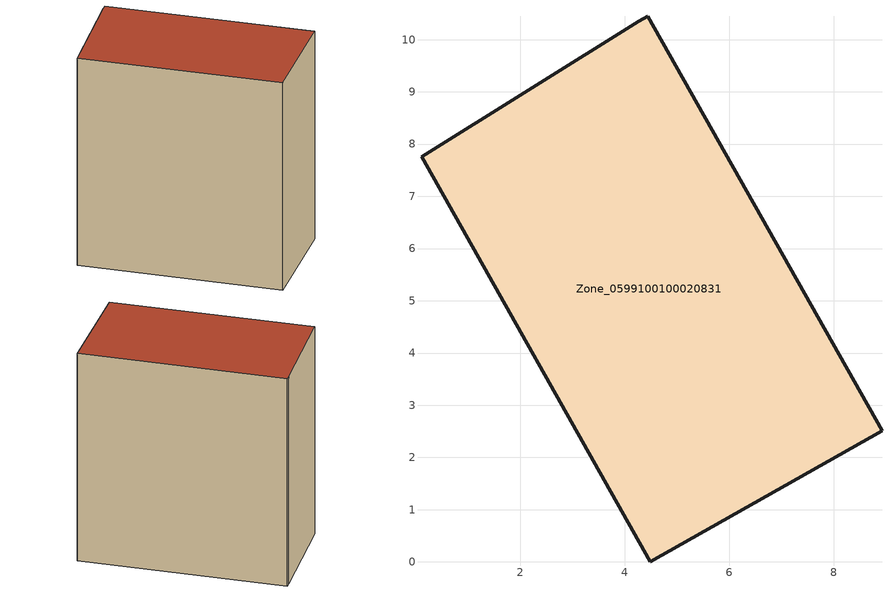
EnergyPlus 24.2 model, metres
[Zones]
Zone_0599100100020831
 floor ground (C_G): 0.11,7.76 4.27,10.35 4.44,10.45 8.93,2.51 4.49,0 z3.57
 wall outside (C_F): 8.93,2.51 4.44,10.45 4.27,10.35 0.11,7.76 4.49,0 8.93,2.51 z3.57:13.21
 roof outside (C_R): 4.27,10.35 0.11,7.76 4.49,0 8.93,2.51 4.44,10.45 z13.21
[BUILDING]
Pand.0599100100020831: North Axis=0; Terrain=City; Loads Convergence Tolerance Value=0.04; Temperature Convergence Tolerance Value=0.4; Solar Distribution=FullExterior; Maximum Number of Warmup Days=25; Minimum Number of Warmup Days=1
[Site:Location]
Rotterdam.The.Hague.AP_ZH_NLD Design_Conditions: Latitude=51.96; Longitude=4.45; Time Zone=1; Elevation=-4.5
[SITE:GROUNDTEMPERATURE:BUILDINGSURFACE]
18, 18, 18, 18, 18, 18, 18, 18, 18, 18, 18, 18
[MATERIAL] Thermal Absorptance=0.9; Solar Absorptance=0.7; Visible Absorptance=0.7
Name | Roughness | Thickness | Conductivity | Density | Specific Heat
G.TI.2015-2018 | MediumSmooth | 0.15 | 0.0428571 | 540 | 1210
F.TI.2015-2018 | Rough | 0.3 | 0.0666667 | 1920 | 840
R.TI.2015-2018 | MediumRough | 0.2 | 0.0333333 | 1500 | 1000
[CONSTRUCTION]
C_G: G.TI.2015-2018
C_F: F.TI.2015-2018
C_R: R.TI.2015-2018
[ZONE]
Zone_0599100100020831: Type=1; Multiplier=1; Ceiling Height=Autocalculate; Volume=Autocalculate; Floor Area=autocalculate; Part of Total Floor Area=Yes
[ZONEINFILTRATION:DESIGNFLOWRATE]
Infil_Zone_0599100100020831: Zone or ZoneList or Space or SpaceList=Zone_0599100100020831; Schedule=AlwaysOn; Design Flow Rate Calculation Method=Flow/Area; Flow Rate per Floor Area=0.0015; Constant Term Coefficient=1; Temperature Term Coefficient=0; Velocity Term Coefficient=0; Velocity Squared Term Coefficient=0
[HVACTEMPLATE:ZONE:IDEALLOADSAIRSYSTEM]
Zone_0599100100020831: Maximum Heating Supply Air Temperature=50; Minimum Cooling Supply Air Temperature=13; Maximum Heating Supply Air Humidity Ratio=0.0156; Minimum Cooling Supply Air Humidity Ratio=0.0077; Heating Limit=NoLimit; Cooling Limit=NoLimit; Dehumidification Control Type=ConstantSensibleHeatRatio; Cooling Sensible Heat Ratio=0.7; Dehumidification Setpoint=60; Humidification Control Type=None; Humidification Setpoint=30; Outdoor Air Method=None; Outdoor Air Flow Rate per Person=0.00944; Outdoor Air Flow Rate per Zone Floor Area=0; Outdoor Air Flow Rate per Zone=0; Demand Controlled Ventilation Type=None; Outdoor Air Economizer Type=NoEconomizer; Heat Recovery Type=None; Sensible Heat Recovery Effectiveness=0.7; Latent Heat Recovery Effectiveness=0.65
[ZONECONTROL:THERMOSTAT]
ThermostatControl_Zone_0599100100020831: Zone or ZoneList=Zone_0599100100020831; Control Type Schedule=DualSetpointControlType; Control 1=Thermostat_Zone_0599100100020831; Temperature Difference Between Cutout And Setpoint=0
[THERMOSTATSETPOINT:DUALSETPOINT]
Thermostat_Zone_0599100100020831: Heating Setpoint Temperature Schedule=HeatingSetpoint_Zone_0599100100020831; Cooling Setpoint Temperature Schedule=CoolingSetpoint_Zone_0599100100020831
[SCHEDULE:COMPACT]
HeatingSetpoint_Zone_0599100100020831: Through: 12/31, For: AllDays, Until: 24:00, 21
CoolingSetpoint_Zone_0599100100020831: Through: 12/31, For: AllDays, Until: 24:00, 24
DualSetpointControlType: Through: 12/31, For: AllDays, Until: 24:00, 4
AlwaysOn: Through: 12/31, For: AllDays, Until: 24:00, 1
